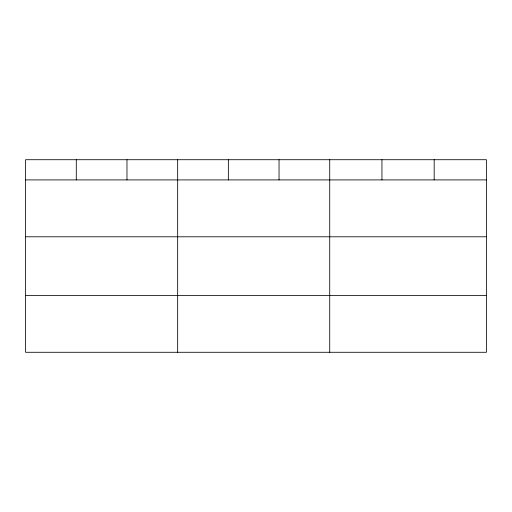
<?xml version="1.0" encoding="UTF-8"?>
<svg xmlns="http://www.w3.org/2000/svg" width="512" height="512" viewBox="0 0 512 512"><rect width="100%" height="100%" fill="white"/><g stroke="black" fill="none" stroke-linecap="round" stroke-linejoin="round"><path stroke-width="0.77" d="M486.4 236.794L486.4 159.712L25.6 159.712L25.6 352.288L486.4 352.288L486.4 236.794L25.6 236.794M25.6 179.91L486.4 179.91M25.6 295.398L486.4 295.398M434.176 159.712L434.176 179.91M381.952 159.712L381.952 179.91M329.728 159.712L329.728 352.288M279.04 159.712L279.04 179.91M228.352 159.712L228.352 179.91M177.664 159.712L177.664 352.288M126.976 159.712L126.976 179.91M76.288 159.712L76.288 179.91"/></g></svg>
